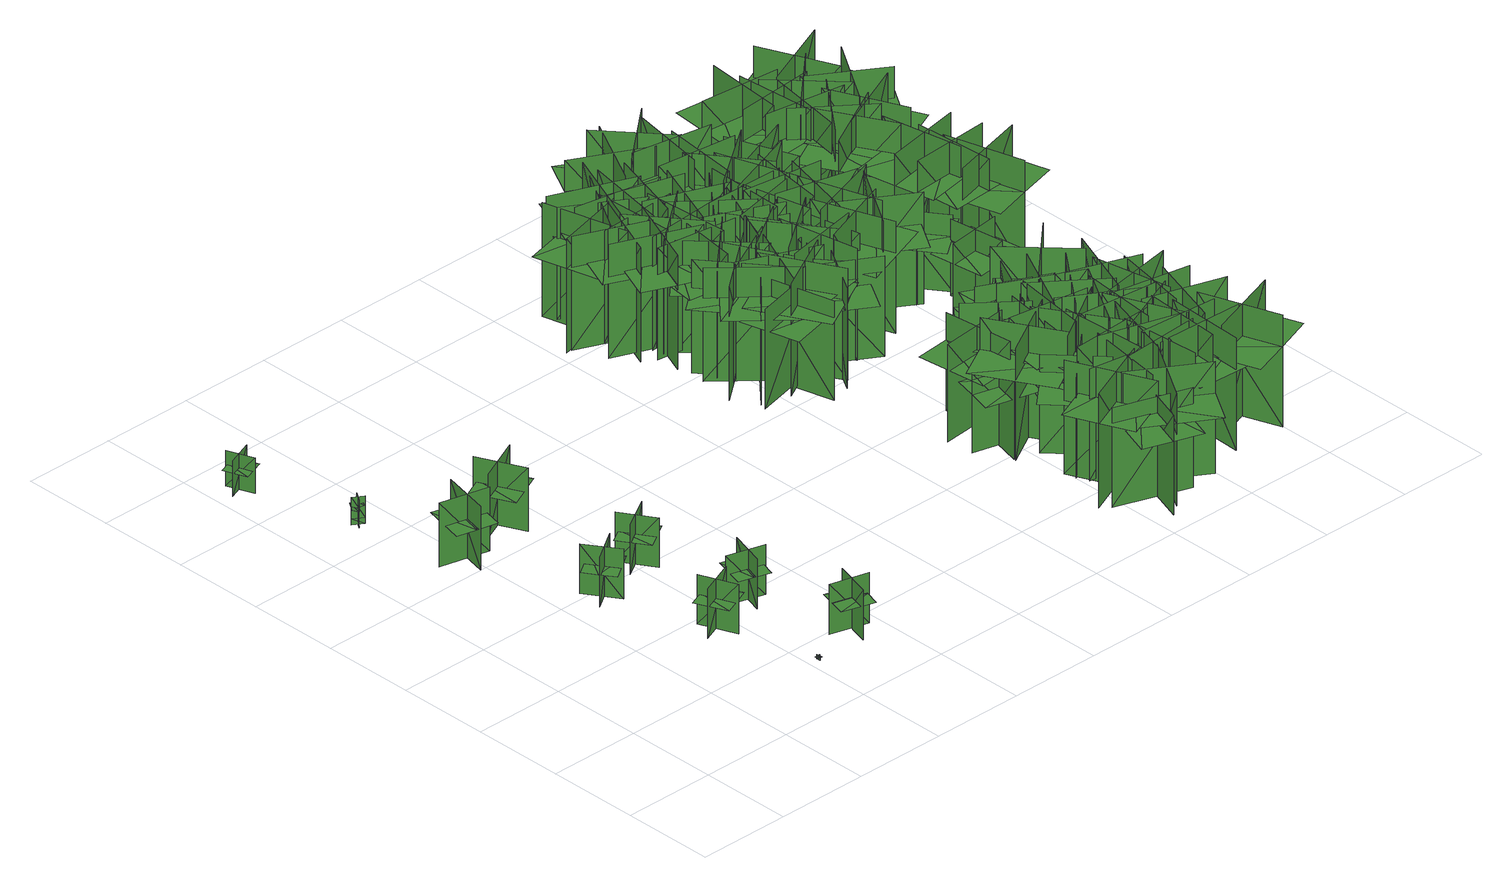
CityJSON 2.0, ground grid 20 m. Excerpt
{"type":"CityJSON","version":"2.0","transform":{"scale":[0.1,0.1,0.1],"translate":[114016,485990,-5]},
"CityObjects":{
"tree1":{"type":"SolitaryVegetationObject","geometry":[{"type":"MultiSurface","lod":"1","boundaries":[[[0,1,2]],[[0,2,3]],[[4,5,6]],[[4,6,7]],[[8,9,5]],[[8,5,4]],[[10,11,1]],[[10,1,0]],[[12,13,14]],[[12,14,15]],[[16,17,18]],[[16,18,19]]]}]},
"tree2":{"type":"SolitaryVegetationObject","geometry":[{"type":"MultiSurface","lod":"1","boundaries":[[[20,21,22]],[[20,22,23]],[[24,25,26]],[[24,26,27]],[[28,29,30]],[[28,30,31]],[[28,32,33]],[[28,33,29]]]}]},
"tree3":{"type":"SolitaryVegetationObject","geometry":[{"type":"MultiSurface","lod":"1","boundaries":[[[34,35,36]],[[34,36,37]],[[38,39,40]],[[38,40,41]],[[42,43,44]],[[42,44,45]],[[42,46,47]],[[42,47,43]]]}]},
"tree4":{"type":"SolitaryVegetationObject","geometry":[{"type":"MultiSurface","lod":"1","boundaries":[[[48,49,50]],[[48,50,51]],[[52,53,54]],[[52,54,55]],[[56,57,58]],[[56,58,59]],[[56,60,61]],[[56,61,57]]]}]},
"tree5":{"type":"SolitaryVegetationObject","geometry":[{"type":"MultiSurface","lod":"1","boundaries":[[[62,63,64]],[[62,64,65]],[[66,67,68]],[[66,68,69]],[[70,71,72]],[[70,72,73]],[[70,74,75]],[[70,75,71]]]}]},
"tree6":{"type":"SolitaryVegetationObject","geometry":[{"type":"MultiSurface","lod":"1","boundaries":[[[76,77,78]],[[76,78,79]],[[80,81,82]],[[80,82,83]],[[84,85,86]],[[84,86,87]],[[84,88,89]],[[84,89,85]]]}]},
"tree7":{"type":"SolitaryVegetationObject","geometry":[{"type":"MultiSurface","lod":"1","boundaries":[[[90,91,92]],[[90,92,93]],[[94,95,96]],[[94,96,97]],[[98,99,100]],[[98,100,101]],[[98,102,103]],[[98,103,99]]]}]},
"tree8":{"type":"SolitaryVegetationObject","geometry":[{"type":"MultiSurface","lod":"1","boundaries":[[[104,105,106]],[[104,106,107]],[[108,109,110]],[[108,110,111]],[[112,113,114]],[[112,114,115]],[[112,116,117]],[[112,117,113]]]}]},
"tree9":{"type":"SolitaryVegetationObject","geometry":[{"type":"MultiSurface","lod":"1","boundaries":[[[118,119,120]],[[118,120,121]],[[122,123,124]],[[122,124,125]],[[126,127,128]],[[126,128,129]],[[126,130,131]],[[126,131,127]]]}]},
"tree10":{"type":"SolitaryVegetationObject","geometry":[{"type":"MultiSurface","lod":"1","boundaries":[[[132,133,134]],[[132,134,135]],[[136,137,138]],[[136,138,139]],[[140,141,142]],[[140,142,143]],[[140,144,145]],[[140,145,141]]]}]},
"tree11":{"type":"SolitaryVegetationObject","geometry":[{"type":"MultiSurface","lod":"1","boundaries":[[[146,147,148]],[[146,148,149]],[[150,151,152]],[[150,152,153]],[[154,155,156]],[[154,156,157]],[[154,158,159]],[[154,159,155]]]}]},
"tree12":{"type":"SolitaryVegetationObject","geometry":[{"type":"MultiSurface","lod":"1","boundaries":[[[160,161,162]],[[160,162,163]],[[164,165,166]],[[164,166,167]],[[168,169,170]],[[168,170,171]],[[168,172,173]],[[168,173,169]]]}]},
"tree13":{"type":"SolitaryVegetationObject","geometry":[{"type":"MultiSurface","lod":"1","boundaries":[[[174,175,176]],[[174,176,177]],[[178,179,180]],[[178,180,181]],[[182,183,184]],[[182,184,185]],[[182,186,187]],[[182,187,183]]]}]},
"tree14":{"type":"SolitaryVegetationObject","geometry":[{"type":"MultiSurface","lod":"1","boundaries":[[[188,189,190]],[[188,190,191]],[[192,193,194]],[[192,194,195]],[[196,197,198]],[[196,198,199]],[[196,200,201]],[[196,201,197]]]}]},
"tree15":{"type":"SolitaryVegetationObject","geometry":[{"type":"MultiSurface","lod":"1","boundaries":[[[202,203,204]],[[202,204,205]],[[206,207,208]],[[206,208,209]],[[210,211,212]],[[210,212,213]],[[210,214,215]],[[210,215,211]]]}]},
"tree16":{"type":"SolitaryVegetationObject","geometry":[{"type":"MultiSurface","lod":"1","boundaries":[[[216,217,218]],[[216,218,219]],[[220,221,222]],[[220,222,223]],[[224,225,226]],[[224,226,227]],[[224,228,229]],[[224,229,225]]]}]},
"tree17":{"type":"SolitaryVegetationObject","geometry":[{"type":"MultiSurface","lod":"1","boundaries":[[[230,231,232]],[[230,232,233]],[[234,235,236]],[[234,236,237]],[[238,239,240]],[[238,240,241]],[[238,242,243]],[[238,243,239]]]}]},
"tree18":{"type":"SolitaryVegetationObject","geometry":[{"type":"MultiSurface","lod":"1","boundaries":[[[244,245,246]],[[244,246,247]],[[248,249,250]],[[248,250,251]],[[252,253,254]],[[252,254,255]],[[252,256,257]],[[252,257,253]]]}]},
"tree19":{"type":"SolitaryVegetationObject","geometry":[{"type":"MultiSurface","lod":"1","boundaries":[[[258,259,260]],[[258,260,261]],[[262,263,264]],[[262,264,265]],[[266,267,268]],[[266,268,269]],[[266,270,271]],[[266,271,267]]]}]},
"tree20":{"type":"SolitaryVegetationObject","geometry":[{"type":"MultiSurface","lod":"1","boundaries":[[[272,273,274]],[[272,274,275]],[[276,277,278]],[[276,278,279]],[[280,281,282]],[[280,282,283]],[[280,283,284]],[[280,284,285]]]}]},
"tree21":{"type":"SolitaryVegetationObject","geometry":[{"type":"MultiSurface","lod":"1","boundaries":[[[286,287,288]],[[286,288,289]],[[290,291,292]],[[290,292,293]],[[294,295,296]],[[294,296,297]],[[294,297,298]],[[294,298,299]]]}]},
"tree22":{"type":"SolitaryVegetationObject","geometry":[{"type":"MultiSurface","lod":"1","boundaries":[[[300,301,302]],[[300,302,303]],[[304,305,306]],[[304,306,307]],[[308,309,310]],[[308,310,311]],[[308,311,312]],[[308,312,313]]]}]},
"tree23":{"type":"SolitaryVegetationObject","geometry":[{"type":"MultiSurface","lod":"1","boundaries":[[[314,315,316]],[[314,316,317]],[[318,319,320]],[[318,320,321]],[[322,323,324]],[[322,324,325]],[[322,325,326]],[[322,326,327]]]}]},
"tree24":{"type":"SolitaryVegetationObject","geometry":[{"type":"MultiSurface","lod":"1","boundaries":[[[328,329,330]],[[328,330,331]],[[332,333,334]],[[332,334,335]],[[336,337,338]],[[336,338,339]],[[336,339,340]],[[336,340,341]]]}]},
"tree25":{"type":"SolitaryVegetationObject","geometry":[{"type":"MultiSurface","lod":"1","boundaries":[[[342,343,344]],[[342,344,345]],[[346,347,348]],[[346,348,349]],[[350,351,352]],[[350,352,353]],[[350,353,354]],[[350,354,355]]]}]},
"tree26":{"type":"SolitaryVegetationObject","geometry":[{"type":"MultiSurface","lod":"1","boundaries":[[[356,357,358]],[[356,358,359]],[[360,361,362]],[[360,362,363]],[[364,365,366]],[[364,366,367]],[[364,367,368]],[[364,368,369]]]}]},
"tree27":{"type":"SolitaryVegetationObject","geometry":[{"type":"MultiSurface","lod":"1","boundaries":[[[370,371,372]],[[370,372,373]],[[374,375,376]],[[374,376,377]],[[378,379,380]],[[378,380,381]],[[378,381,382]],[[378,382,383]]]}]},
"tree28":{"type":"SolitaryVegetationObject","geometry":[{"type":"MultiSurface","lod":"1","boundaries":[[[384,385,386]],[[384,386,387]],[[388,389,390]],[[388,390,391]],[[392,393,394]],[[392,394,395]],[[392,395,396]],[[392,396,397]]]}]},
"tree29":{"type":"SolitaryVegetationObject","geometry":[{"type":"MultiSurface","lod":"1","boundaries":[[[398,399,400]],[[398,400,401]],[[402,403,404]],[[402,404,405]],[[406,407,408]],[[406,408,409]],[[406,409,410]],[[406,410,411]]]}]},
"tree30":{"type":"SolitaryVegetationObject","geometry":[{"type":"MultiSurface","lod":"1","boundaries":[[[412,413,414]],[[412,414,415]],[[416,417,418]],[[416,418,419]],[[420,421,422]],[[420,422,423]],[[420,423,424]],[[420,424,425]]]}]},
"tree31":{"type":"SolitaryVegetationObject","geometry":[{"type":"MultiSurface","lod":"1","boundaries":[[[426,427,428]],[[426,428,429]],[[430,431,432]],[[430,432,433]],[[434,435,436]],[[434,436,437]],[[434,437,438]],[[434,438,439]]]}]},
"tree32":{"type":"SolitaryVegetationObject","geometry":[{"type":"MultiSurface","lod":"1","boundaries":[[[440,441,442]],[[440,442,443]],[[444,445,446]],[[444,446,447]],[[448,449,450]],[[448,450,451]],[[448,451,452]],[[448,452,453]]]}]},
"tree33":{"type":"SolitaryVegetationObject","geometry":[{"type":"MultiSurface","lod":"1","boundaries":[[[454,455,456]],[[454,456,457]],[[458,459,460]],[[458,460,461]],[[462,463,464]],[[462,464,465]],[[462,466,467]],[[462,467,463]]]}]},
"tree34":{"type":"SolitaryVegetationObject","geometry":[{"type":"MultiSurface","lod":"1","boundaries":[[[468,469,470]],[[468,470,471]],[[472,473,474]],[[472,474,475]],[[476,477,478]],[[476,478,479]],[[476,480,481]],[[476,481,477]]]}]},
"tree35":{"type":"SolitaryVegetationObject","geometry":[{"type":"MultiSurface","lod":"1","boundaries":[[[482,483,484]],[[482,484,485]],[[486,487,488]],[[486,488,489]],[[490,491,492]],[[490,492,493]],[[490,494,495]],[[490,495,491]]]}]},
"tree36":{"type":"SolitaryVegetationObject","geometry":[{"type":"MultiSurface","lod":"1","boundaries":[[[496,497,498]],[[496,498,499]],[[500,501,502]],[[500,502,503]],[[504,505,506]],[[504,506,507]],[[504,508,509]],[[504,509,505]]]}]},
"tree37":{"type":"SolitaryVegetationObject","geometry":[{"type":"MultiSurface","lod":"1","boundaries":[[[510,511,512]],[[510,512,513]],[[514,515,516]],[[514,516,517]],[[518,519,520]],[[518,520,521]],[[518,522,523]],[[518,523,519]]]}]},
"tree38":{"type":"SolitaryVegetationObject","geometry":[{"type":"MultiSurface","lod":"1","boundaries":[[[524,525,526]],[[524,526,527]],[[528,529,530]],[[528,530,531]],[[532,533,534]],[[532,534,535]],[[532,536,537]],[[532,537,533]]]}]},
"tree39":{"type":"SolitaryVegetationObject","geometry":[{"type":"MultiSurface","lod":"1","boundaries":[[[538,539,540]],[[538,540,541]],[[542,543,544]],[[542,544,545]],[[546,547,548]],[[546,548,549]],[[546,550,551]],[[546,551,547]]]}]},
"tree40":{"type":"SolitaryVegetationObject","geometry":[{"type":"MultiSurface","lod":"1","boundaries":[[[552,553,554]],[[552,554,555]],[[556,557,558]],[[556,558,559]],[[560,561,562]],[[560,562,563]],[[560,563,564]],[[560,564,565]]]}]},
"tree41":{"type":"SolitaryVegetationObject","geometry":[{"type":"MultiSurface","lod":"1","boundaries":[[[566,567,568]],[[566,568,569]],[[570,571,572]],[[570,572,573]],[[574,575,576]],[[574,576,577]],[[574,577,578]],[[574,578,579]]]}]},
"tree42":{"type":"SolitaryVegetationObject","geometry":[{"type":"MultiSurface","lod":"1","boundaries":[[[580,581,582]],[[580,582,583]],[[584,585,586]],[[584,586,587]],[[588,589,590]],[[588,590,591]],[[588,591,592]],[[588,592,593]]]}]},
"tree43":{"type":"SolitaryVegetationObject","geometry":[{"type":"MultiSurface","lod":"1","boundaries":[[[594,595,596]],[[594,596,597]],[[598,599,600]],[[598,600,601]],[[602,603,604]],[[602,604,605]],[[602,605,606]],[[602,606,607]]]}]},
"tree44":{"type":"SolitaryVegetationObject","geometry":[{"type":"MultiSurface","lod":"1","boundaries":[[[608,609,610]],[[608,610,611]],[[612,613,614]],[[612,614,615]],[[616,617,618]],[[616,618,619]],[[616,619,620]],[[616,620,621]]]}]},
"tree45":{"type":"SolitaryVegetationObject","geometry":[{"type":"MultiSurface","lod":"1","boundaries":[[[622,623,624]],[[622,624,625]],[[626,627,628]],[[626,628,629]],[[630,631,632]],[[630,632,633]],[[630,633,634]],[[630,634,635]]]}]},
"tree46":{"type":"SolitaryVegetationObject","geometry":[{"type":"MultiSurface","lod":"1","boundaries":[[[636,637,638]],[[636,638,639]],[[640,641,642]],[[640,642,643]],[[644,645,646]],[[644,646,647]],[[644,647,648]],[[644,648,649]]]}]},
"tree47":{"type":"SolitaryVegetationObject","geometry":[{"type":"MultiSurface","lod":"1","boundaries":[[[650,651,652]],[[650,652,653]],[[654,655,656]],[[654,656,657]],[[658,659,660]],[[658,660,661]],[[658,661,662]],[[658,662,663]]]}]},
"tree48":{"type":"SolitaryVegetationObject","geometry":[{"type":"MultiSurface","lod":"1","boundaries":[[[664,665,666]],[[664,666,667]],[[668,669,670]],[[668,670,671]],[[672,673,674]],[[672,674,675]],[[672,675,676]],[[672,676,677]]]}]},
"tree49":{"type":"SolitaryVegetationObject","geometry":[{"type":"MultiSurface","lod":"1","boundaries":[[[678,679,680]],[[678,680,681]],[[682,683,684]],[[682,684,685]],[[686,687,688]],[[686,688,689]],[[686,689,690]],[[686,690,691]]]}]},
"tree50":{"type":"SolitaryVegetationObject","geometry":[{"type":"MultiSurface","lod":"1","boundaries":[[[692,693,694]],[[692,694,695]],[[696,697,698]],[[696,698,699]],[[700,701,702]],[[700,702,703]],[[700,703,704]],[[700,704,705]]]}]},
"tree51":{"type":"SolitaryVegetationObject","geometry":[{"type":"MultiSurface","lod":"1","boundaries":[[[706,707,708]],[[706,708,709]],[[710,711,712]],[[710,712,713]],[[714,715,716]],[[714,716,717]],[[714,717,718]],[[714,718,719]]]}]},
"tree52":{"type":"SolitaryVegetationObject","geometry":[{"type":"MultiSurface","lod":"1","boundaries":[[[720,721,722]],[[720,722,723]],[[724,725,726]],[[724,726,727]],[[728,729,730]],[[728,730,731]],[[728,731,732]],[[728,732,733]]]}]},
"tree53":{"type":"SolitaryVegetationObject","geometry":[{"type":"MultiSurface","lod":"1","boundaries":[[[734,735,736]],[[734,736,737]],[[738,739,740]],[[738,740,741]],[[742,743,744]],[[742,744,745]],[[742,745,746]],[[742,746,747]]]}]},
"tree54":{"type":"SolitaryVegetationObject","geometry":[{"type":"MultiSurface","lod":"1","boundaries":[[[748,749,750]],[[748,750,751]],[[752,753,754]],[[752,754,755]],[[756,757,758]],[[756,758,759]],[[756,759,760]],[[756,760,761]]]}]},
"tree55":{"type":"SolitaryVegetationObject","geometry":[{"type":"MultiSurface","lod":"1","boundaries":[[[762,763,764]],[[762,764,765]],[[766,767,768]],[[766,768,769]],[[770,771,772]],[[770,772,773]],[[770,773,774]],[[770,774,775]]]}]},
"tree56":{"type":"SolitaryVegetationObject","geometry":[{"type":"MultiSurface","lod":"1","boundaries":[[[776,777,778]],[[776,778,779]],[[780,781,782]],[[780,782,783]],[[784,785,786]],[[784,786,787]],[[784,787,788]],[[784,788,789]]]}]},
"tree57":{"type":"SolitaryVegetationObject","geometry":[{"type":"MultiSurface","lod":"1","boundaries":[[[790,791,792]],[[790,792,793]],[[794,795,796]],[[794,796,797]],[[798,799,800]],[[798,800,801]],[[798,801,802]],[[798,802,803]]]}]},
"tree58":{"type":"SolitaryVegetationObject","geometry":[{"type":"MultiSurface","lod":"1","boundaries":[[[804,805,806]],[[804,806,807]],[[808,809,810]],[[808,810,811]],[[812,813,814]],[[812,814,815]],[[812,815,816]],[[812,816,817]]]}]},
"tree59":{"type":"SolitaryVegetationObject","geometry":[{"type":"MultiSurface","lod":"1","boundaries":[[[818,819,820]],[[818,820,821]],[[822,823,824]],[[822,824,825]],[[826,827,828]],[[826,828,829]],[[826,829,830]],[[826,830,831]]]}]},
"tree60":{"type":"SolitaryVegetationObject","geometry":[{"type":"MultiSurface","lod":"1","boundaries":[[[832,833,834]],[[832,834,835]],[[836,837,838]],[[836,838,839]],[[840,841,842]],[[840,842,843]],[[840,843,844]],[[840,844,845]]]}]},
"tree61":{"type":"SolitaryVegetationObject","geometry":[{"type":"MultiSurface","lod":"1","boundaries":[[[846,847,848]],[[846,848,849]],[[850,851,852]],[[850,852,853]],[[854,855,856]],[[854,856,857]],[[854,857,858]],[[854,858,859]]]}]},
"tree62":{"type":"SolitaryVegetationObject","geometry":[{"type":"MultiSurface","lod":"1","boundaries":[[[860,861,862]],[[860,862,863]],[[864,865,866]],[[864,866,867]],[[868,869,870]],[[868,870,871]],[[868,871,872]],[[868,872,873]]]}]},
"tree63":{"type":"SolitaryVegetationObject","geometry":[{"type":"MultiSurface","lod":"1","boundaries":[[[874,875,876]],[[874,876,877]],[[878,879,880]],[[878,880,881]],[[882,883,884]],[[882,884,885]],[[882,885,886]],[[882,886,887]]]}]},
"tree64":{"type":"SolitaryVegetationObject","geometry":[{"type":"MultiSurface","lod":"1","boundaries":[[[888,889,890]],[[888,890,891]],[[892,893,894]],[[892,894,895]],[[896,897,898]],[[896,898,899]],[[896,899,900]],[[896,900,901]]]}]},
"tree65":{"type":"SolitaryVegetationObject","geometry":[{"type":"MultiSurface","lod":"1","boundaries":[[[902,903,904]],[[902,904,905]],[[906,907,908]],[[906,908,909]],[[910,911,912]],[[910,912,913]],[[910,913,914]],[[910,914,915]]]}]},
"tree66":{"type":"SolitaryVegetationObject","geometry":[{"type":"MultiSurface","lod":"1","boundaries":[[[916,917,918]],[[916,918,919]],[[920,921,922]],[[920,922,923]],[[924,925,926]],[[924,926,927]],[[924,927,928]],[[924,928,929]]]}]},
"tree67":{"type":"SolitaryVegetationObject","geometry":[{"type":"MultiSurface","lod":"1","boundaries":[[[930,931,932]],[[930,932,933]],[[934,935,936]],[[934,936,937]],[[938,939,940]],[[938,940,941]],[[938,941,942]],[[938,942,943]]]}]},
"tree68":{"type":"SolitaryVegetationObject","geometry":[{"type":"MultiSurface","lod":"1","boundaries":[[[944,945,946]],[[944,946,947]],[[948,949,950]],[[948,950,951]],[[952,953,954]],[[952,954,955]],[[952,955,956]],[[952,956,957]]]}]},
"tree69":{"type":"SolitaryVegetationObject","geometry":[{"type":"MultiSurface","lod":"1","boundaries":[[[958,959,960]],[[958,960,961]],[[962,963,964]],[[962,964,965]],[[966,967,968]],[[966,968,969]],[[966,969,970]],[[966,970,971]]]}]},
"tree70":{"type":"SolitaryVegetationObject","geometry":[{"type":"MultiSurface","lod":"1","boundaries":[[[972,973,974]],[[972,974,975]],[[976,977,978]],[[976,978,979]],[[980,981,982]],[[980,982,983]],[[980,983,984]],[[980,984,985]]]}]},
"tree71":{"type":"SolitaryVegetationObject","geometry":[{"type":"MultiSurface","lod":"1","boundaries":[[[986,987,988]],[[986,988,989]],[[990,991,992]],[[990,992,993]],[[994,995,996]],[[994,996,997]],[[994,997,998]],[[994,998,999]]]}]},
"tree72":{"type":"SolitaryVegetationObject","geometry":[{"type":"MultiSurface","lod":"1","boundaries":[[[1000,1001,1002]],[[1000,1002,1003]],[[1004,1005,1006]],[[1004,1006,1007]],[[1008,1009,1010]],[[1008,1010,1011]],[[1008,1011,1012]],[[1008,1012,1013]]]}]},
"tree73":{"type":"SolitaryVegetationObject","geometry":[{"type":"MultiSurface","lod":"1","boundaries":[[[1014,1015,1016]],[[1014,1016,1017]],[[1018,1019,1020]],[[1018,1020,1021]],[[1022,1023,1024]],[[1022,1024,1025]],[[1022,1025,1026]],[[1022,1026,1027]]]}]},
"tree74":{"type":"SolitaryVegetationObject","geometry":[{"type":"MultiSurface","lod":"1","boundaries":[[[1028,1029,1030]],[[1028,1030,1031]],[[1032,1033,1034]],[[1032,1034,1035]],[[1036,1037,1038]],[[1036,1038,1039]],[[1036,1039,1040]],[[1036,1040,1041]]]}]},
"tree75":{"type":"SolitaryVegetationObject","geometry":[{"type":"MultiSurface","lod":"1","boundaries":[[[1042,1043,1044]],[[1042,1044,1045]],[[1046,1047,1048]],[[1046,1048,1049]],[[1050,1051,1052]],[[1050,1052,1053]],[[1050,1053,1054]],[[1050,1054,1055]]]}]},
"tree76":{"type":"SolitaryVegetationObject","geometry":[{"type":"MultiSurface","lod":"1","boundaries":[[[1056,1057,1058]],[[1056,1058,1059]],[[1060,1061,1062]],[[1060,1062,1063]],[[1064,1065,1066]],[[1064,1066,1067]],[[1064,1067,1068]],[[1064,1068,1069]]]}]},
"tree77":{"type":"SolitaryVegetationObject","geometry":[{"type":"MultiSurface","lod":"1","boundaries":[[[1070,1071,1072]],[[1070,1072,1073]],[[1074,1075,1076]],[[1074,1076,1077]],[[1078,1079,1080]],[[1078,1080,1081]],[[1078,1081,1082]],[[1078,1082,1083]]]}]},
"tree78":{"type":"SolitaryVegetationObject","geometry":[{"type":"MultiSurface","lod":"1","boundaries":[[[1084,1085,1086]],[[1084,1086,1087]],[[1088,1089,1090]],[[1088,1090,1091]],[[1092,1093,1094]],[[1092,1094,1095]],[[1092,1095,1096]],[[1092,1096,1097]]]}]},
"tree79":{"type":"SolitaryVegetationObject","geometry":[{"type":"MultiSurface","lod":"1","boundaries":[[[1098,1099,1100]],[[1098,1100,1101]],[[1102,1103,1104]],[[1102,1104,1105]],[[1106,1107,1108]],[[1106,1108,1109]],[[1106,1109,1110]],[[1106,1110,1111]]]}]},
"tree80":{"type":"SolitaryVegetationObject","geometry":[{"type":"MultiSurface","lod":"1","boundaries":[[[1112,1113,1114]],[[1112,1114,1115]],[[1116,1117,1118]],[[1116,1118,1119]],[[1120,1121,1122]],[[1120,1122,1123]],[[1120,1123,1124]],[[1120,1124,1125]]]}]},
"tree81":{"type":"SolitaryVegetationObject","geometry":[{"type":"MultiSurface","lod":"1","boundaries":[[[1126,1127,1128]],[[1126,1128,1129]],[[1130,1131,1132]],[[1130,1132,1133]],[[1134,1135,1136]],[[1134,1136,1137]],[[1134,1137,1138]],[[1134,1138,1139]]]}]},
"tree82":{"type":"SolitaryVegetationObject","geometry":[{"type":"MultiSurface","lod":"1","boundaries":[[[1140,1141,1142]],[[1140,1142,1143]],[[1144,1145,1146]],[[1144,1146,1147]],[[1148,1149,1150]],[[1148,1150,1151]],[[1148,1151,1152]],[[1148,1152,1153]]]}]},
"tree83":{"type":"SolitaryVegetationObject","geometry":[{"type":"MultiSurface","lod":"1","boundaries":[[[1154,1155,1156]],[[1154,1156,1157]],[[1158,1159,1160]],[[1158,1160,1161]],[[1162,1163,1164]],[[1162,1164,1165]],[[1162,1165,1166]],[[1162,1166,1167]]]}]},
"tree84":{"type":"SolitaryVegetationObject","geometry":[{"type":"MultiSurface","lod":"1","boundaries":[[[1168,1169,1170]],[[1168,1170,1171]],[[1172,1173,1174]],[[1172,1174,1175]],[[1176,1177,1178]],[[1176,1178,1179]],[[1176,1179,1180]],[[1176,1180,1181]]]}]},
"tree85":{"type":"SolitaryVegetationObject","geometry":[{"type":"MultiSurface","lod":"1","boundaries":[[[1182,1183,1184]],[[1182,1184,1185]],[[1186,1187,1188]],[[1186,1188,1189]],[[1190,1191,1192]],[[1190,1192,1193]],[[1190,1193,1194]],[[1190,1194,1195]]]}]},
"tree86":{"type":"SolitaryVegetationObject","geometry":[{"type":"MultiSurface","lod":"1","boundaries":[[[1196,1197,1198]],[[1196,1198,1199]],[[1200,1201,1202]],[[1200,1202,1203]],[[1204,1205,1206]],[[1204,1206,1207]],[[1204,1207,1208]],[[1204,1208,1209]]]}]},
"tree87":{"type":"SolitaryVegetationObject","geometry":[{"type":"MultiSurface","lod":"1","boundaries":[[[1210,1211,1212]],[[1210,1212,1213]],[[1214,1215,1216]],[[1214,1216,1217]],[[1218,1219,1220]],[[1218,1220,1221]],[[1218,1221,1222]],[[1218,1222,1223]]]}]},
"tree88":{"type":"SolitaryVegetationObject","geometry":[{"type":"MultiSurface","lod":"1","boundaries":[[[1224,1225,1226]],[[1224,1226,1227]],[[1228,1229,1230]],[[1228,1230,1231]],[[1232,1233,1234]],[[1232,1234,1235]],[[1232,1235,1236]],[[1232,1236,1237]]]}]},
"tree89":{"type":"SolitaryVegetationObject","geometry":[{"type":"MultiSurface","lod":"1","boundaries":[[[1238,1239,1240]],[[1238,1240,1241]],[[1242,1243,1244]],[[1242,1244,1245]],[[1246,1247,1248]],[[1246,1248,1249]],[[1246,1249,1250]],[[1246,1250,1251]]]}]},
"tree90":{"type":"SolitaryVegetationObject","geometry":[{"type":"MultiSurface","lod":"1","boundaries":[[[1252,1253,1254]],[[1252,1254,1255]],[[1256,1257,1258]],[[1256,1258,1259]],[[1260,1261,1262]],[[1260,1262,1263]],[[1260,1263,1264]],[[1260,1264,1265]]]}]},
"tree91":{"type":"SolitaryVegetationObject","geometry":[{"type":"MultiSurface","lod":"1","boundaries":[[[1266,1267,1268]],[[1266,1268,1269]],[[1270,1271,1272]],[[1270,1272,1273]],[[1274,1275,1276]],[[1274,1276,1277]],[[1274,1277,1278]],[[1274,1278,1279]]]}]},
"tree92":{"type":"SolitaryVegetationObject","geometry":[{"type":"MultiSurface","lod":"1","boundaries":[[[1280,1281,1282]],[[1280,1282,1283]],[[1284,1285,1286]],[[1284,1286,1287]],[[1288,1289,1290]],[[1288,1290,1291]],[[1288,1291,1292]],[[1288,1292,1293]]]}]},
"tree93":{"type":"SolitaryVegetationObject","geometry":[{"type":"MultiSurface","lod":"1","boundaries":[[[1294,1295,1296]],[[1294,1296,1297]],[[1298,1299,1300]],[[1298,1300,1301]],[[1302,1303,1304]],[[1302,1304,1305]],[[1302,1305,1306]],[[1302,1306,1307]]]}]},
"tree94":{"type":"SolitaryVegetationObject","geometry":[{"type":"MultiSurface","lod":"1","boundaries":[[[1308,1309,1310]],[[1308,1310,1311]],[[1312,1313,1314]],[[1312,1314,1315]],[[1316,1317,1318]],[[1316,1318,1319]],[[1316,1319,1320]],[[1316,1320,1321]]]}]},
"tree95":{"type":"SolitaryVegetationObject","geometry":[{"type":"MultiSurface","lod":"1","boundaries":[[[1322,1323,1324]],[[1322,1324,1325]],[[1326,1327,1328]],[[1326,1328,1329]],[[1330,1331,1332]],[[1330,1332,1333]],[[1330,1333,1334]],[[1330,1334,1335]]]}]},
"tree96":{"type":"SolitaryVegetationObject","geometry":[{"type":"MultiSurface","lod":"1","boundaries":[[[1336,1337,1338]],[[1336,1338,1339]],[[1340,1341,1342]],[[1340,1342,1343]],[[1344,1345,1346]],[[1344,1346,1347]],[[1344,1347,1348]],[[1344,1348,1349]]]}]},
"tree97":{"type":"SolitaryVegetationObject","geometry":[{"type":"MultiSurface","lod":"1","boundaries":[[[1350,1351,1352]],[[1350,1352,1353]],[[1354,1355,1356]],[[1354,1356,1357]],[[1358,1359,1360]],[[1358,1360,1361]],[[1358,1361,1362]],[[1358,1362,1363]]]}]},
"tree98":{"type":"SolitaryVegetationObject","geometry":[{"type":"MultiSurface","lod":"1","boundaries":[[[1364,1365,1366]],[[1364,1366,1367]],[[1368,1369,1370]],[[1368,1370,1371]],[[1372,1373,1374]],[[1372,1374,1375]],[[1372,1375,1376]],[[1372,1376,1377]]]}]},
"tree99":{"type":"SolitaryVegetationObject","geometry":[{"type":"MultiSurface","lod":"1","boundaries":[[[1378,1379,1380]],[[1378,1380,1381]],[[1382,1383,1384]],[[1382,1384,1385]],[[1386,1387,1388]],[[1386,1388,1389]],[[1386,1389,1390]],[[1386,1390,1391]]]}]},
"tree100":{"type":"SolitaryVegetationObject","geometry":[{"type":"MultiSurface","lod":"1","boundaries":[[[1392,1393,1394]],[[1392,1394,1395]],[[1396,1397,1398]],[[1396,1398,1399]],[[1400,1401,1402]],[[1400,1402,1403]],[[1400,1403,1404]],[[1400,1404,1405]]]}]}
},
"vertices":[
[102,1036,36],[117,1057,36],[117,1057,85],[103,1036,85],[122,1040,37],[100,1054,37],[100,1054,85],[122,1040,85],[122,1040,24],[100,1054,24],[103,1036,24],[117,1057,24],[103,1036,60],[117,1057,60],[106,1065,65],[92,1043,65],[115,1054,68],[104,1038,68],[113,1033,71],[123,1049,71],
[27,1314,23],[48,1257,23],[48,1257,101],[27,1314,101],[12,1279,23],[12,1279,101],[68,1300,101],[68,1300,23],[31,1311,71],[49,1262,71],[72,1270,71],[54,1319,71],[7,1302,71],[25,1253,71],
[170,782,19],[195,887,19],[195,887,159],[170,782,159],[228,818,19],[228,818,159],[122,843,159],[122,843,19],[168,789,105],[189,881,105],[147,891,105],[125,799,105],[212,779,105],[234,871,105],
[239,535,20],[310,582,20],[310,582,129],[239,535,129],[291,525,20],[291,525,129],[245,595,129],[245,595,20],[242,541,87],[303,582,87],[284,610,87],[223,570,87],[262,511,87],[323,552,87],
[329,369,19],[361,291,19],[361,291,128],[329,369,128],[309,320,19],[309,320,128],[387,352,128],[387,352,19],[334,365,86],[362,298,86],[394,311,86],[366,379,86],[301,352,86],[330,284,86],
[405,123,22],[414,123,22],[414,133,22],[405,133,22],[409,123,25],[409,133,25],[409,133,17],[409,123,17],[406,129,21],[413,129,21],[413,129,18],[406,129,18],[406,129,25],[413,129,25],
[277,913,21],[323,814,21],[323,814,161],[277,913,161],[254,849,21],[254,849,161],[353,894,161],[353,894,21],[284,908,107],[324,822,107],[364,841,107],[324,927,107],[243,889,107],[282,803,107],
[446,330,19],[471,410,19],[471,410,128],[446,330,128],[492,355,19],[492,355,128],[412,379,128],[412,379,19],[444,336,86],[466,406,86],[433,416,86],[412,346,86],[478,325,86],[500,396,86],
[563,152,18],[482,175,18],[482,175,128],[563,152,128],[537,198,18],[537,198,128],[514,117,128],[514,117,18],[557,150,86],[486,170,86],[477,138,86],[547,117,86],[567,184,86],[496,204,86],
[369,629,20],[413,557,20],[413,557,129],[369,629,129],[357,577,20],[357,577,129],[429,621,129],[429,621,20],[375,626,87],[413,563,87],[442,581,87],[404,644,87],[344,607,87],[383,545,87],
[1001,1269,6],[818,1224,6],[818,1224,257],[1001,1269,257],[873,1346,6],[918,1162,6],[918,1162,257],[873,1346,257],[986,1265,192],[818,1224,192],[835,1152,192],[1003,1192,192],[968,1337,192],[800,1297,192],
[1057,869,2],[941,1018,2],[941,1018,252],[1057,869,252],[1074,1017,2],[925,901,2],[925,901,252],[1074,1017,252],[1047,881,188],[941,1018,188],[882,972,188],[988,836,188],[1106,927,188],[1000,1064,188],
[965,1277,9],[892,1103,9],[892,1103,260],[965,1277,260],[827,1220,9],[1001,1146,9],[1001,1146,260],[827,1220,260],[959,1262,195],[892,1103,195],[960,1074,195],[1028,1233,195],[890,1291,195],[823,1132,195],
[988,1204,16],[916,1029,16],[916,1029,266],[988,1204,266],[851,1145,16],[1026,1073,16],[1026,1073,266],[851,1145,266],[982,1189,201],[916,1029,201],[985,1001,201],[1051,1160,201],[913,1217,201],[847,1058,201],
[1083,987,4],[956,847,4],[956,847,254],[1083,987,254],[934,979,4],[1073,852,4],[1073,852,254],[934,979,254],[1072,975,189],[956,847,189],[1011,797,189],[1127,925,189],[1017,1025,189],[900,897,189],
[947,827,8],[1108,866,8],[1108,866,227],[947,827,227],[1059,760,8],[1020,920,8],[1020,920,227],[1059,760,227],[961,830,170],[1108,866,170],[1092,930,170],[945,893,170],[976,767,170],[1123,803,170],
[1331,230,6],[1157,155,6],[1157,155,256],[1331,230,256],[1192,284,6],[1267,111,6],[1267,111,256],[1192,284,256],[1316,224,191],[1157,155,191],[1187,87,191],[1346,155,191],[1286,292,191],[1128,224,191],
[1293,197,6],[1239,41,6],[1239,41,225],[1293,197,225],[1176,139,6],[1332,85,6],[1332,85,225],[1176,139,225],[1289,184,168],[1239,41,168],[1301,20,168],[1350,162,168],[1227,205,168],[1177,62,168],
[1240,417,10],[1115,450,10],[1115,450,183],[1240,417,183],[1188,505,10],[1155,379,10],[1155,379,183],[1188,505,183],[1230,420,138],[1115,450,138],[1102,400,138],[1217,370,138],[1243,469,138],[1128,499,138],
[1090,1056,13],[915,1081,13],[915,1081,259],[1090,1056,259],[1020,1151,13],[994,976,13],[994,976,259],[1020,1151,259],[1020,1151,190],[932,1164,190],[907,988,190],[994,976,190],[1082,963,190],[1107,1138,190],
[961,1082,9],[1082,953,9],[1082,953,255],[961,1082,255],[956,965,9],[1086,1085,9],[1086,1085,255],[956,965,255],[956,965,186],[1017,900,186],[1146,1020,186],[1086,1085,186],[1026,1150,186],[896,1029,186],
[885,1191,14],[1062,1200,14],[1062,1200,260],[885,1191,260],[972,1112,14],[964,1288,14],[964,1288,260],[972,1112,260],[972,1112,191],[1061,1116,191],[1052,1293,191],[964,1288,191],[875,1284,191],[884,1107,191],
[877,1310,14],[1028,1218,14],[1028,1218,260],[877,1310,260],[904,1195,14],[996,1346,14],[996,1346,260],[904,1195,260],[904,1195,191],[979,1149,191],[1072,1300,191],[996,1346,191],[921,1392,191],[828,1242,191],
[929,1080,21],[1070,1188,21],[1070,1188,267],[929,1080,267],[1046,1064,21],[938,1205,21],[938,1205,267],[1046,1064,267],[1046,1064,198],[1116,1117,198],[1009,1258,198],[938,1205,198],[868,1151,198],[975,1010,198],
[1256,517,16],[1102,501,16],[1102,501,231],[1256,517,231],[1176,582,16],[1192,428,16],[1192,428,231],[1176,582,231],[1176,582,171],[1099,574,171],[1115,420,171],[1192,428,171],[1270,436,171],[1254,590,171],
[1007,821,13],[1163,904,13],[1163,904,259],[1007,821,259],[1119,786,13],[1037,942,13],[1037,942,259],[1119,786,259],[1119,786,190],[1198,827,190],[1115,984,190],[1037,942,190],[958,901,190],[1041,745,190],
[1006,1046,8],[1086,888,8],[1086,888,254],[1006,1046,254],[969,934,8],[1127,1014,8],[1127,1014,254],[969,934,254],[969,934,185],[1009,855,185],[1167,935,185],[1127,1014,185],[1087,1093,185],[929,1013,185],
[1095,992,11],[1024,830,11],[1024,830,257],[1095,992,257],[985,950,11],[1147,879,11],[1147,879,257],[985,950,257],[985,950,188],[949,869,188],[1111,798,188],[1147,879,188],[1183,960,188],[1021,1031,188],
[1151,371,14],[1305,458,14],[1305,458,260],[1151,371,260],[1264,339,14],[1177,493,14],[1177,493,260],[1264,339,260],[1264,339,191],[1341,382,191],[1254,536,191],[1177,493,191],[1100,450,191],[1187,295,191],
[1306,355,13],[1191,251,13],[1191,251,229],[1306,355,229],[1202,360,13],[1307,246,13],[1307,246,229],[1202,360,229],[1202,360,168],[1145,308,168],[1250,194,168],[1307,246,168],[1364,298,168],[1260,413,168],
[1352,203,13],[1258,52,13],[1258,52,259],[1352,203,259],[1237,177,13],[1387,83,13],[1387,83,259],[1237,177,259],[1237,177,190],[1190,101,190],[1340,8,190],[1387,83,190],[1434,158,190],[1284,252,190],
[1204,228,11],[1379,200,11],[1379,200,257],[1204,228,257],[1273,132,11],[1301,307,11],[1301,307,257],[1273,132,257],[1273,132,188],[1360,118,188],[1389,293,188],[1301,307,188],[1214,321,188],[1185,146,188],
[1025,1222,16],[1038,1033,16],[1038,1033,266],[1025,1222,266],[928,1108,16],[1116,1122,16],[1116,1122,266],[928,1108,266],[1026,1206,202],[1038,1033,202],[1113,1039,202],[1100,1211,202],[951,1200,202],[964,1028,202],
[879,1342,18],[1054,1270,18],[1054,1270,269],[879,1342,269],[937,1204,18],[1009,1379,18],[1009,1379,269],[937,1204,269],[894,1336,204],[1054,1270,204],[1082,1339,204],[922,1405,204],[865,1266,204],[1025,1201,204],
[892,1279,17],[1078,1244,17],[1078,1244,268],[892,1279,268],[977,1156,17],[1012,1342,17],[1012,1342,268],[977,1156,268],[908,1276,203],[1078,1244,203],[1092,1317,203],[922,1349,203],[894,1203,203],[1064,1171,203],
[1313,316,20],[1244,362,20],[1244,362,130],[1313,316,130],[1300,380,20],[1254,311,20],[1254,311,130],[1300,380,130],[1307,320,101],[1244,362,101],[1226,335,101],[1289,293,101],[1325,347,101],[1262,389,101],
[1183,954,16],[1054,850,16],[1054,850,235],[1183,954,235],[1053,967,16],[1157,838,16],[1157,838,235],[1053,967,235],[1172,945,179],[1054,850,179],[1095,799,179],[1213,894,179],[1131,996,179],[1013,901,179],
[1092,759,20],[1177,901,20],[1177,901,240],[1092,759,240],[1219,791,20],[1077,877,20],[1077,877,240],[1219,791,240],[1099,771,183],[1177,901,183],[1121,934,183],[1043,805,183],[1155,737,183],[1233,867,183],
[1415,294,17],[1226,285,17],[1226,285,268],[1415,294,268],[1304,394,17],[1313,205,17],[1313,205,268],[1304,394,268],[1399,293,203],[1226,285,203],[1230,211,203],[1403,219,203],[1396,368,203],[1223,360,203],
[1118,1220,23],[949,1271,23],[949,1271,269],[1118,1220,269],[1063,1324,23],[1012,1155,23],[1012,1155,269],[1063,1324,269],[1063,1324,200],[978,1350,200],[927,1181,200],[1012,1155,200],[1096,1129,200],[1148,1299,200],
[1240,324,22],[1391,417,22],[1391,417,268],[1240,324,268],[1355,296,22],[1262,447,22],[1262,447,268],[1355,296,268],[1355,296,199],[1430,342,199],[1338,493,199],[1262,447,199],[1187,401,199],[1279,250,199],
[1204,577,25],[1322,476,25],[1322,476,241],[1204,577,241],[1211,474,25],[1312,592,25],[1312,592,241],[1211,474,241],[1211,474,180],[1270,424,180],[1371,542,180],[1312,592,180],[1253,642,180],[1152,524,180],
[1285,348,24],[1312,523,24],[1312,523,270],[1285,348,270],[1380,417,24],[1205,444,24],[1205,444,270],[1380,417,270],[1380,417,201],[1394,505,201],[1219,531,201],[1205,444,201],[1192,356,201],[1367,330,201],
[1371,120,22],[1360,296,22],[1360,296,268],[1371,120,268],[1450,208,22],[1273,197,22],[1273,197,268],[1450,208,268],[1450,208,199],[1444,296,199],[1268,285,199],[1273,197,199],[1279,108,199],[1455,119,199],
[1171,937,17],[1076,1087,17],[1076,1087,263],[1171,937,263],[1197,1052,17],[1048,957,17],[1048,957,263],[1197,1052,263],[1197,1052,194],[1150,1127,194],[1000,1032,194],[1048,957,194],[1095,882,194],[1245,977,194],
[1075,882,21],[1249,915,21],[1249,915,267],[1075,882,267],[1172,815,21],[1139,989,21],[1139,989,267],[1172,815,267],[1172,815,198],[1259,832,198],[1226,1005,198],[1139,989,198],[1052,972,198],[1085,798,198],
[1294,539,25],[1270,386,25],[1270,386,241],[1294,539,241],[1210,479,25],[1363,455,25],[1363,455,241],[1210,479,241],[1210,479,180],[1198,402,180],[1351,378,180],[1363,455,180],[1375,531,180],[1222,555,180],
[1041,1058,20],[1156,1193,20],[1156,1193,266],[1041,1058,266],[1159,1067,20],[1024,1182,20],[1024,1182,266],[1159,1067,266],[1159,1067,197],[1216,1135,197],[1081,1249,197],[1024,1182,197],[967,1114,197],[1102,1000,197],
[1103,1251,22],[1038,1087,22],[1038,1087,269],[1103,1251,269],[995,1205,22],[1160,1140,22],[1159,1140,269],[995,1205,269],[995,1205,200],[962,1123,200],[1127,1058,200],[1160,1140,200],[1192,1223,200],[1027,1287,200],
[1082,905,20],[1226,1008,20],[1226,1008,266],[1082,905,266],[1198,885,20],[1095,1029,20],[1095,1029,266],[1198,885,266],[1198,885,197],[1270,936,197],[1168,1081,197],[1095,1029,197],[1023,978,197],[1126,834,197],
[1147,1137,18],[1074,976,18],[1074,976,264],[1147,1137,264],[1036,1097,18],[1197,1023,18],[1197,1023,264],[1036,1097,264],[1036,1097,195],[1000,1016,195],[1161,942,195],[1197,1023,195],[1234,1104,195],[1073,1177,195],
[1279,285,24],[1449,233,24],[1449,233,270],[1279,285,270],[1334,180,24],[1386,350,24],[1386,350,270],[1334,180,270],[1334,180,201],[1419,155,201],[1471,324,201],[1386,350,201],[1301,376,201],[1250,206,201],
[1030,1287,26],[1114,1443,26],[1114,1443,272],[1030,1287,272],[1143,1321,26],[987,1404,26],[987,1404,272],[1143,1321,272],[1143,1321,204],[1185,1399,204],[1029,1482,204],[987,1404,204],[945,1326,204],[1101,1243,204],
[1378,576,27],[1297,419,27],[1297,419,273],[1378,576,273],[1266,541,27],[1423,460,27],[1423,460,273],[1266,541,273],[1266,541,204],[1225,462,204],[1382,381,204],[1423,460,204],[1464,538,204],[1306,620,204],
[1261,594,29],[1401,526,29],[1401,526,244],[1261,594,244],[1294,496,29],[1362,635,29],[1362,635,244],[1294,496,244],[1294,496,184],[1364,462,184],[1432,602,184],[1362,635,184],[1292,669,184],[1225,530,184],
[1391,266,27],[1409,443,27],[1409,443,273],[1391,266,273],[1483,340,27],[1307,358,27],[1307,358,273],[1483,340,273],[1483,340,204],[1492,428,204],[1316,446,204],[1307,358,204],[1298,270,204],[1474,252,204],
[1264,1081,23],[1091,1043,23],[1091,1043,269],[1264,1081,269],[1165,1145,23],[1203,972,23],[1203,972,269],[1165,1145,269],[1165,1145,200],[1078,1126,200],[1116,953,200],[1203,972,200],[1289,991,200],[1251,1164,200],
[1425,461,26],[1333,309,26],[1333,309,272],[1425,461,272],[1310,433,26],[1461,341,26],[1461,341,272],[1310,433,272],[1310,433,203],[1264,358,203],[1415,266,203],[1461,341,203],[1507,417,203],[1356,509,203],
[1166,1196,24],[1162,1019,24],[1162,1019,270],[1166,1196,270],[1080,1115,24],[1257,1111,24],[1257,1111,270],[1080,1115,270],[1080,1115,201],[1079,1026,201],[1255,1023,201],[1257,1111,201],[1259,1200,201],[1082,1203,201],
[1270,981,27],[1129,1046,27],[1129,1046,242],[1270,981,242],[1234,1078,27],[1170,937,27],[1170,937,242],[1234,1078,242],[1234,1078,182],[1164,1110,182],[1099,970,182],[1170,937,182],[1240,905,182],[1305,1046,182],
[1291,967,30],[1139,938,30],[1139,938,245],[1291,967,245],[1206,1026,30],[1235,874,30],[1235,874,245],[1206,1026,245],[1206,1026,185],[1130,1012,185],[1159,859,185],[1235,874,185],[1311,888,185],[1282,1040,185],
[1453,96,28],[1461,273,28],[1461,273,275],[1453,96,275],[1541,176,28],[1364,183,28],[1364,183,275],[1541,176,275],[1541,176,206],[1544,264,206],[1367,272,206],[1364,183,206],[1360,95,206],[1537,87,206],
[1522,224,27],[1346,236,27],[1346,236,273],[1522,224,273],[1445,313,27],[1433,137,27],[1433,137,273],[1445,313,273],[1445,313,204],[1357,319,204],[1345,143,204],[1433,137,204],[1521,130,204],[1534,307,204],
[1323,389,27],[1432,528,27],[1432,528,273],[1323,389,273],[1440,402,27],[1301,511,27],[1301,511,273],[1440,402,273],[1440,402,204],[1495,472,204],[1355,581,204],[1301,511,204],[1246,442,204],[1386,332,204],
[1454,224,26],[1386,387,26],[1386,387,272],[1454,224,272],[1499,333,26],[1336,264,26],[1336,264,272],[1499,333,272],[1499,333,203],[1465,415,203],[1302,346,203],[1336,264,203],[1371,183,203],[1534,252,203],
[1278,822,30],[1218,988,30],[1218,988,276],[1278,822,276],[1328,928,30],[1162,868,30],[1162,868,276],[1328,928,276],[1328,928,207],[1298,1011,207],[1132,951,207],[1162,868,207],[1192,785,207],[1358,845,207],
[1199,1312,29],[1085,1447,29],[1085,1447,276],[1199,1312,276],[1210,1429,29],[1074,1315,29],[1074,1315,276],[1210,1429,276],[1210,1429,207],[1153,1497,207],[1017,1383,207],[1074,1315,207],[1131,1247,207],[1266,1361,207],
[1269,1242,30],[1093,1263,30],[1093,1263,276],[1269,1242,276],[1196,1335,30],[1175,1160,30],[1175,1160,276],[1196,1335,276],[1196,1335,207],[1108,1346,207],[1087,1170,207],[1175,1160,207],[1263,1149,207],[1284,1325,207],
[1324,1070,29],[1149,1094,29],[1149,1094,276],[1324,1070,276],[1254,1165,29],[1229,989,29],[1229,989,276],[1254,1165,276],[1254,1165,207],[1166,1177,207],[1142,1001,207],[1229,989,207],[1317,977,207],[1341,1152,207],
[1090,1331,30],[1264,1300,30],[1264,1300,276],[1090,1331,276],[1157,1234,30],[1188,1408,30],[1188,1408,276],[1157,1234,276],[1157,1234,207],[1244,1218,207],[1275,1392,207],[1188,1408,207],[1101,1424,207],[1069,1249,207],
[1146,1144,29],[1290,1247,29],[1290,1247,276],[1146,1144,276],[1262,1124,29],[1159,1268,29],[1159,1268,276],[1262,1124,276],[1262,1124,207],[1334,1175,207],[1231,1319,207],[1159,1268,207],[1087,1216,207],[1190,1072,207],
[1153,1113,29],[1320,1170,29],[1320,1170,275],[1153,1113,275],[1258,1060,29],[1202,1228,29],[1202,1228,275],[1258,1060,275],[1258,1060,206],[1342,1088,206],[1286,1256,206],[1202,1228,206],[1118,1200,206],[1174,1032,206],
[1284,1105,30],[1240,933,30],[1240,933,276],[1284,1105,276],[1182,1045,30],[1354,1002,30],[1354,1002,276],[1182,1045,276],[1182,1045,207],[1160,959,207],[1332,916,207],[1354,1002,207],[1375,1088,207],[1204,1131,207],
[1466,510,29],[1344,639,29],[1344,639,276],[1466,510,276],[1470,628,29],[1341,506,29],[1341,506,276],[1470,628,276],[1470,628,207],[1408,692,207],[1280,570,207],[1341,506,207],[1403,442,207],[1531,564,207],
[1205,947,30],[1374,1001,30],[1374,1001,276],[1205,947,276],[1310,892,30],[1256,1061,30],[1256,1061,276],[1310,892,276],[1310,892,207],[1394,919,207],[1341,1088,207],[1256,1061,207],[1172,1034,207],[1225,866,207],
[1236,953,30],[1385,859,30],[1385,859,276],[1236,953,276],[1261,838,30],[1355,988,30],[1355,988,276],[1261,838,276],[1261,838,207],[1336,791,207],[1430,940,207],[1355,988,207],[1281,1035,207],[1186,885,207],
[1422,377,28],[1486,542,28],[1486,542,275],[1422,377,275],[1530,424,28],[1365,487,28],[1365,487,275],[1530,424,275],[1530,424,206],[1562,506,206],[1397,570,206],[1365,487,206],[1333,405,206],[1499,341,206],
[1468,271,28],[1502,445,28],[1502,445,274],[1468,271,274],[1566,337,28],[1393,370,28],[1393,370,274],[1566,337,274],[1566,337,205],[1583,423,205],[1410,457,205],[1393,370,205],[1376,283,205],[1550,250,205],
[1461,142,32],[1628,200,32],[1628,200,278],[1461,142,278],[1567,90,32],[1509,257,32],[1509,257,278],[1567,90,278],[1567,90,209],[1650,119,209],[1592,286,209],[1509,257,209],[1425,228,209],[1483,61,209],
[1393,377,28],[1567,408,28],[1567,408,274],[1393,377,274],[1489,309,28],[1458,483,28],[1458,483,274],[1489,309,274],[1489,309,205],[1576,324,205],[1546,499,205],[1458,483,205],[1371,468,205],[1402,294,205],
[1527,368,27],[1473,200,27],[1473,200,274],[1527,368,274],[1422,315,27],[1590,261,27],[1590,261,274],[1422,315,274],[1422,315,205],[1395,231,205],[1563,176,205],[1590,261,205],[1618,345,205],[1449,400,205],
[1296,1386,34],[1231,1283,34],[1231,1283,203],[1296,1386,203],[1217,1369,34],[1320,1303,34],[1320,1303,203],[1217,1369,203],[1217,1369,156],[1184,1317,156],[1287,1252,156],[1320,1303,156],[1352,1355,156],[1250,1420,156],
[1402,962,35],[1345,1044,35],[1345,1044,174],[1402,962,174],[1414,1027,35],[1332,970,35],[1332,970,174],[1414,1027,174],[1414,1027,135],[1385,1068,135],[1304,1011,135],[1332,970,135],[1361,929,135],[1442,986,135],
[1281,1284,33],[1335,1139,33],[1335,1139,249],[1281,1284,249],[1237,1190,33],[1382,1244,33],[1382,1244,249],[1237,1190,249],[1237,1190,188],[1264,1118,188],[1409,1172,188],[1382,1244,188],[1355,1317,188],[1210,1263,188],
[1325,1161,35],[1357,1044,35],[1357,1044,204],[1325,1161,204],[1284,1091,35],[1402,1123,35],[1402,1123,204],[1284,1091,204],[1284,1091,157],[1300,1032,157],[1418,1064,157],[1402,1123,157],[1386,1182,157],[1269,1150,157],
[1501,790,34],[1380,775,34],[1380,775,203],[1501,790,203],[1437,840,34],[1453,719,34],[1453,719,203],[1437,840,203],[1437,840,156],[1377,832,156],[1392,712,156],[1453,719,156],[1513,727,156],[1497,848,156],
[1368,860,35],[1467,930,35],[1467,930,204],[1368,860,204],[1448,846,35],[1377,945,35],[1377,945,204],[1448,846,204],[1448,846,157],[1497,881,157],[1427,980,157],[1377,945,157],[1328,909,157],[1398,810,157],
[1554,502,33],[1548,402,33],[1548,402,172],[1554,502,172],[1504,458,33],[1603,452,33],[1603,452,172],[1504,458,172],[1504,458,133],[1501,409,133],[1600,402,133],[1603,452,133],[1607,501,133],[1507,508,133],
[1479,1347,33],[1303,1364,33],[1303,1364,280],[1479,1347,280],[1404,1438,33],[1388,1262,33],[1388,1262,280],[1404,1438,280],[1404,1438,211],[1316,1447,211],[1299,1270,211],[1388,1262,211],[1476,1254,211],[1492,1430,211],
[1545,1173,34],[1389,1090,34],[1389,1090,280],[1545,1173,280],[1432,1208,34],[1516,1052,34],[1516,1052,280],[1432,1208,280],[1432,1208,211],[1354,1166,211],[1437,1010,211],[1516,1052,211],[1594,1093,211],[1511,1250,211],
[1414,1379,34],[1427,1203,34],[1427,1203,280],[1414,1379,280],[1337,1291,34],[1513,1304,34],[1513,1304,280],[1337,1291,280],[1337,1291,211],[1343,1202,211],[1520,1216,211],[1513,1304,211],[1506,1392,211],[1330,1379,211],
[1453,1318,34],[1424,1144,34],[1424,1144,280],[1453,1318,280],[1356,1250,34],[1531,1222,34],[1531,1222,280],[1356,1250,280],[1356,1250,211],[1342,1163,211],[1517,1134,211],[1531,1222,211],[1545,1309,211],[1371,1337,211],
[1539,919,35],[1507,1094,35],[1507,1094,281],[1539,919,281],[1607,1016,35],[1432,984,35],[1432,984,281],[1607,1016,281],[1607,1016,212],[1591,1103,212],[1417,1072,212],[1432,984,212],[1448,897,212],[1622,929,212],
[1398,1238,34],[1536,1128,34],[1536,1128,280],[1398,1238,280],[1410,1121,34],[1520,1259,34],[1520,1259,280],[1410,1121,280],[1410,1121,211],[1479,1066,211],[1590,1204,211],[1520,1259,211],[1451,1315,211],[1341,1176,211],
[1624,950,34],[1447,939,34],[1447,939,280],[1624,950,280],[1536,1028,34],[1547,852,34],[1547,852,280],[1536,1028,280],[1536,1028,211],[1448,1023,211],[1459,846,211],[1547,852,211],[1635,857,211],[1625,1034,211],
[1490,863,33],[1661,908,33],[1661,908,279],[1490,863,279],[1592,803,33],[1546,974,33],[1546,974,279],[1592,803,279],[1592,803,210],[1678,826,210],[1632,997,210],[1546,974,210],[1461,951,210],[1507,780,210],
[1429,1345,35],[1550,1216,35],[1550,1216,281],[1429,1345,281],[1425,1228,35],[1554,1349,35],[1554,1349,281],[1425,1228,281],[1425,1228,212],[1485,1163,212],[1614,1284,212],[1554,1349,212],[1493,1413,212],[1364,1292,212],
[1455,1123,35],[1617,1195,35],[1617,1195,281],[1455,1123,281],[1565,1080,35],[1493,1242,35],[1493,1242,281],[1565,1080,281],[1565,1080,212],[1646,1116,212],[1574,1278,212],[1493,1242,212],[1412,1205,212],[1484,1044,212],
[1641,1203,35],[1492,1299,35],[1492,1299,281],[1641,1203,281],[1617,1319,35],[1521,1170,35],[1521,1170,281],[1617,1319,281],[1617,1319,212],[1542,1367,212],[1446,1218,212],[1521,1170,212],[1595,1122,212],[1691,1271,212],
[1503,1435,35],[1572,1272,35],[1572,1272,281],[1503,1435,281],[1458,1326,35],[1622,1395,35],[1622,1395,281],[1458,1326,281],[1458,1326,212],[1493,1244,212],[1656,1313,212],[1622,1395,212],[1587,1476,212],[1424,1407,212]
]}
